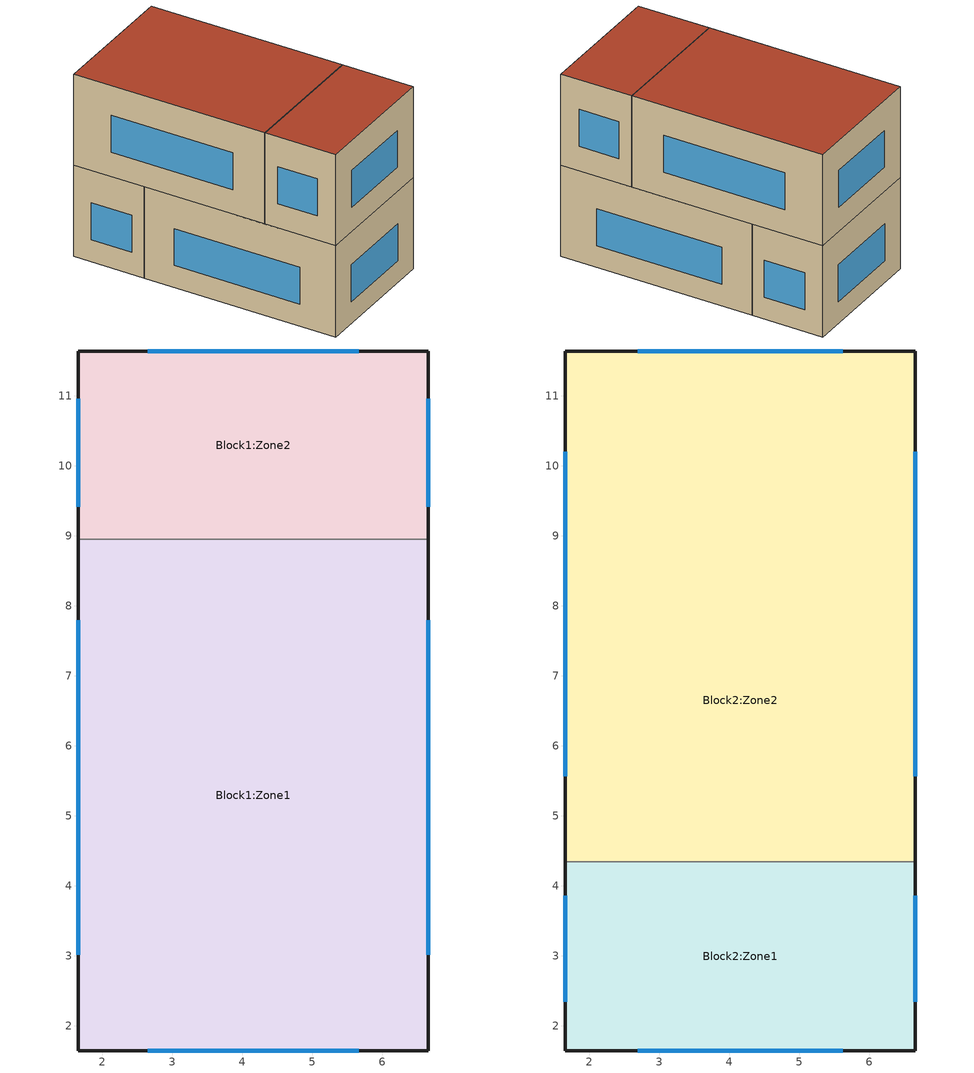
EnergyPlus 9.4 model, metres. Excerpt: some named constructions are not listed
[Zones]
Block1:Zone2
 floor ground (Project ground floor): 6.65,8.95 1.65,8.95 1.65,11.64 6.65,11.64 z0
 wall outside (Project wall): 6.65,8.95 6.65,11.64 1.65,11.64 1.65,8.95 z0:3.5
 wall to Block1:Zone1 (Project partition): 1.65,8.95 6.65,8.95 z0:3.5
 window (1001): 6.65,9.41 6.65,10.96 / 5.66,11.64 2.65,11.64 / 1.65,10.96 1.65,9.41 z0.84:2.26
Block1:Zone1
 floor ground (Project ground floor): 6.65,1.64 1.65,1.64 1.65,8.95 6.65,8.95 z0
 wall outside (Project wall): 1.65,8.95 1.65,1.64 6.65,1.64 6.65,8.95 z0:3.5
 window (1001): 6.65,3.01 6.65,7.79 / 1.65,7.79 1.65,3.01 / 2.65,1.64 5.66,1.64 z0.84:2.26
Block2:Zone2
 floor to Block1:Zone2 (Project internal floor_Reversed_Rev): 6.65,8.95 1.65,8.95 1.65,11.64 6.65,11.64 z3.5
 floor to Block1:Zone1 (Project internal floor_Reversed_Rev): 6.65,4.35 1.65,4.35 1.65,8.95 6.65,8.95 z3.5
 wall outside (Project wall): 6.65,4.35 6.65,11.64 1.65,11.64 1.65,4.35 z3.5:7
 wall to Block2:Zone1 (Project partition): 1.65,4.35 6.65,4.35 z3.5:7
 window (1001): 6.65,5.57 6.65,10.2 / 5.62,11.64 2.69,11.64 / 1.65,10.2 1.65,5.57 z4.44:5.86
 roof outside (Project flat roof): 1.65,4.35 6.65,4.35 6.65,11.64 1.65,11.64 z7
Block2:Zone1
 floor to Block1:Zone1 (Project internal floor_Reversed_Rev): 6.65,1.64 1.65,1.64 1.65,4.35 6.65,4.35 z3.5
 wall outside (Project wall): 1.65,4.35 1.65,1.64 6.65,1.64 6.65,4.35 z3.5:7
 window (1001): 6.65,2.35 6.65,3.86 / 1.65,3.86 1.65,2.35 / 2.69,1.64 5.62,1.64 z4.44:5.86
 roof outside (Project flat roof): 1.65,1.64 6.65,1.64 6.65,4.35 1.65,4.35 z7
[Material] Roughness=Rough; Thermal Absorptance=0.9
Name | Thickness | Conductivity | Density | Specific Heat | Solar Absorptance | Visible Absorptance
Cast Concrete (Dense)_.1 | 0.1 | 1.4 | 2100 | 840 | 0.6 | 0.6
Gypsum Plasterboard_.O25 | 0.025 | 0.25 | 900 | 1000 | 0.5 | 0.5
[Material:NoMass]
8_RVAL_2: Roughness=Rough; Thermal Resistance=0.15; Thermal Absorptance=0.9; Solar Absorptance=0.7; Visible Absorptance=0.7
[Construction]
Project internal floor_Reversed: Cast Concrete (Dense)_.1
Project partition_Rev: Gypsum Plasterboard_.O25, 8_RVAL_2, Gypsum Plasterboard_.O25
[ENERGYMANAGEMENTSYSTEM:PROGRAM]
SetWindowOperation_Block2_Zone2_Wall_3_0_0_0_0_0_Win: if (Block2_Zone2_Wall_3_0_0_0_0_0_Win_OpT>VST)&&(Block2_Zone2_Wall_3_0_0_0_0_0_Win_OutT < VST); if Block2_Zone2_Wall_3_0_0_0_0_0_Win_CoolCoil==0; if Block2_Zone2_Wall_3_0_0_0_0_0_Win_HeatCoil==0; if (Block2_Zone2_Wall_3_0_0_0_0_0_Win_OpT<ACST)&&(Block2_Zone2_Wall_3_0_0_0_0_0_Win_OutT>MinOutTemp); if Block2_Zone2_Wall_3_0_0_0_0_0_Win_WindSpeed <= MaxWindSpeed; set Ventilates_HVACmode2_Block2_Zone2_Wall_3_0_0_0_0_0_Win = 1; else; set Ventilates_HVACmode2_Block2_Zone2_Wall_3_0_0_0_0_0_Win = 0; endif; else; set Ventilates_HVACmode2_Block2_Zone2_Wall_3_0_0_0_0_0_Win = 0; endif; else; set Ventilates_HVACmode2_Block2_Zone2_Wall_3_0_0_0_0_0_Win = 0; endif; else; set Ventilates_HVACmode2_Block2_Zone2_Wall_3_0_0_0_0_0_Win = 0; endif; else; set Ventilates_HVACmode2_Block2_Zone2_Wall_3_0_0_0_0_0_Win = 0; endif; if VentCtrl == 0; if Block2_Zone2_Wall_3_0_0_0_0_0_Win_OutT < Block2_Zone2_Wall_3_0_0_0_0_0_Win_OpT; if Block2_Zone2_Wall_3_0_0_0_0_0_Win_OutT>MinOutTemp; if Block2_Zone2_Wall_3_0_0_0_0_0_Win_OpT > VST; if Block2_Zone2_Wall_3_0_0_0_0_0_Win_WindSpeed <= MaxWindSpeed; set Ventilates_HVACmode1_Block2_Zone2_Wall_3_0_0_0_0_0_Win = 1; else; set Ventilates_HVACmode1_Block2_Zone2_Wall_3_0_0_0_0_0_Win = 0; endif; else; set Ventilates_HVACmode1_Block2_Zone2_Wall_3_0_0_0_0_0_Win = 0; endif; else; set Ventilates_HVACmode1_Block2_Zone2_Wall_3_0_0_0_0_0_Win = 0; endif; else; set Ventilates_HVACmode1_Block2_Zone2_Wall_3_0_0_0_0_0_Win = 0; endif; elseif VentCtrl == 1; if Block2_Zone2_Wall_3_0_0_0_0_0_Win_OutT<Block2_Zone2_Wall_3_0_0_0_0_0_Win_OpT; if Block2_Zone2_Wall_3_0_0_0_0_0_Win_OutT>MinOutTemp; if Block2_Zone2_Wall_3_0_0_0_0_0_Win_OpT > ACSTnoTol; if Block2_Zone2_Wall_3_0_0_0_0_0_Win_WindSpeed <= MaxWindSpeed; set Ventilates_HVACmode1_Block2_Zone2_Wall_3_0_0_0_0_0_Win = 1; else; set Ventilates_HVACmode1_Block2_Zone2_Wall_3_0_0_0_0_0_Win = 0; endif; else; set Ventilates_HVACmode1_Block2_Zone2_Wall_3_0_0_0_0_0_Win = 0; endif; else; set Ventilates_HVACmode1_Block2_Zone2_Wall_3_0_0_0_0_0_Win = 0; endif; else; set Ventilates_HVACmode1_Block2_Zone2_Wall_3_0_0_0_0_0_Win = 0; endif; endif; if HVACmode == 0; set Block2_Zone2_Wall_3_0_0_0_0_0_Win_VentOpenFact = 0; elseif HVACmode == 1; if Ventilates_HVACmode1_Block2_Zone2_Wall_3_0_0_0_0_0_Win == 1; set Block2_Zone2_Wall_3_0_0_0_0_0_Win_VentOpenFact = 1; else; set Block2_Zone2_Wall_3_0_0_0_0_0_Win_VentOpenFact = 0; endif; elseif HVACmode == 2; if Ventilates_HVACmode2_Block2_Zone2_Wall_3_0_0_0_0_0_Win == 1; set Block2_Zone2_Wall_3_0_0_0_0_0_Win_VentOpenFact = 1; else; set Block2_Zone2_Wall_3_0_0_0_0_0_Win_VentOpenFact = 0; endif; endif
SetWindowOperation_Block2_Zone2_Wall_4_0_0_0_0_0_Win: if (Block2_Zone2_Wall_4_0_0_0_0_0_Win_OpT>VST)&&(Block2_Zone2_Wall_4_0_0_0_0_0_Win_OutT < VST); if Block2_Zone2_Wall_4_0_0_0_0_0_Win_CoolCoil==0; if Block2_Zone2_Wall_4_0_0_0_0_0_Win_HeatCoil==0; if (Block2_Zone2_Wall_4_0_0_0_0_0_Win_OpT<ACST)&&(Block2_Zone2_Wall_4_0_0_0_0_0_Win_OutT>MinOutTemp); if Block2_Zone2_Wall_4_0_0_0_0_0_Win_WindSpeed <= MaxWindSpeed; set Ventilates_HVACmode2_Block2_Zone2_Wall_4_0_0_0_0_0_Win = 1; else; set Ventilates_HVACmode2_Block2_Zone2_Wall_4_0_0_0_0_0_Win = 0; endif; else; set Ventilates_HVACmode2_Block2_Zone2_Wall_4_0_0_0_0_0_Win = 0; endif; else; set Ventilates_HVACmode2_Block2_Zone2_Wall_4_0_0_0_0_0_Win = 0; endif; else; set Ventilates_HVACmode2_Block2_Zone2_Wall_4_0_0_0_0_0_Win = 0; endif; else; set Ventilates_HVACmode2_Block2_Zone2_Wall_4_0_0_0_0_0_Win = 0; endif; if VentCtrl == 0; if Block2_Zone2_Wall_4_0_0_0_0_0_Win_OutT < Block2_Zone2_Wall_4_0_0_0_0_0_Win_OpT; if Block2_Zone2_Wall_4_0_0_0_0_0_Win_OutT>MinOutTemp; if Block2_Zone2_Wall_4_0_0_0_0_0_Win_OpT > VST; if Block2_Zone2_Wall_4_0_0_0_0_0_Win_WindSpeed <= MaxWindSpeed; set Ventilates_HVACmode1_Block2_Zone2_Wall_4_0_0_0_0_0_Win = 1; else; set Ventilates_HVACmode1_Block2_Zone2_Wall_4_0_0_0_0_0_Win = 0; endif; else; set Ventilates_HVACmode1_Block2_Zone2_Wall_4_0_0_0_0_0_Win = 0; endif; else; set Ventilates_HVACmode1_Block2_Zone2_Wall_4_0_0_0_0_0_Win = 0; endif; else; set Ventilates_HVACmode1_Block2_Zone2_Wall_4_0_0_0_0_0_Win = 0; endif; elseif VentCtrl == 1; if Block2_Zone2_Wall_4_0_0_0_0_0_Win_OutT<Block2_Zone2_Wall_4_0_0_0_0_0_Win_OpT; if Block2_Zone2_Wall_4_0_0_0_0_0_Win_OutT>MinOutTemp; if Block2_Zone2_Wall_4_0_0_0_0_0_Win_OpT > ACSTnoTol; if Block2_Zone2_Wall_4_0_0_0_0_0_Win_WindSpeed <= MaxWindSpeed; set Ventilates_HVACmode1_Block2_Zone2_Wall_4_0_0_0_0_0_Win = 1; else; set Ventilates_HVACmode1_Block2_Zone2_Wall_4_0_0_0_0_0_Win = 0; endif; else; set Ventilates_HVACmode1_Block2_Zone2_Wall_4_0_0_0_0_0_Win = 0; endif; else; set Ventilates_HVACmode1_Block2_Zone2_Wall_4_0_0_0_0_0_Win = 0; endif; else; set Ventilates_HVACmode1_Block2_Zone2_Wall_4_0_0_0_0_0_Win = 0; endif; endif; if HVACmode == 0; set Block2_Zone2_Wall_4_0_0_0_0_0_Win_VentOpenFact = 0; elseif HVACmode == 1; if Ventilates_HVACmode1_Block2_Zone2_Wall_4_0_0_0_0_0_Win == 1; set Block2_Zone2_Wall_4_0_0_0_0_0_Win_VentOpenFact = 1; else; set Block2_Zone2_Wall_4_0_0_0_0_0_Win_VentOpenFact = 0; endif; elseif HVACmode == 2; if Ventilates_HVACmode2_Block2_Zone2_Wall_4_0_0_0_0_0_Win == 1; set Block2_Zone2_Wall_4_0_0_0_0_0_Win_VentOpenFact = 1; else; set Block2_Zone2_Wall_4_0_0_0_0_0_Win_VentOpenFact = 0; endif; endif
SetWindowOperation_Block2_Zone1_Wall_2_0_0_0_0_0_Win: if (Block2_Zone1_Wall_2_0_0_0_0_0_Win_OpT>VST)&&(Block2_Zone1_Wall_2_0_0_0_0_0_Win_OutT < VST); if Block2_Zone1_Wall_2_0_0_0_0_0_Win_CoolCoil==0; if Block2_Zone1_Wall_2_0_0_0_0_0_Win_HeatCoil==0; if (Block2_Zone1_Wall_2_0_0_0_0_0_Win_OpT<ACST)&&(Block2_Zone1_Wall_2_0_0_0_0_0_Win_OutT>MinOutTemp); if Block2_Zone1_Wall_2_0_0_0_0_0_Win_WindSpeed <= MaxWindSpeed; set Ventilates_HVACmode2_Block2_Zone1_Wall_2_0_0_0_0_0_Win = 1; else; set Ventilates_HVACmode2_Block2_Zone1_Wall_2_0_0_0_0_0_Win = 0; endif; else; set Ventilates_HVACmode2_Block2_Zone1_Wall_2_0_0_0_0_0_Win = 0; endif; else; set Ventilates_HVACmode2_Block2_Zone1_Wall_2_0_0_0_0_0_Win = 0; endif; else; set Ventilates_HVACmode2_Block2_Zone1_Wall_2_0_0_0_0_0_Win = 0; endif; else; set Ventilates_HVACmode2_Block2_Zone1_Wall_2_0_0_0_0_0_Win = 0; endif; if VentCtrl == 0; if Block2_Zone1_Wall_2_0_0_0_0_0_Win_OutT < Block2_Zone1_Wall_2_0_0_0_0_0_Win_OpT; if Block2_Zone1_Wall_2_0_0_0_0_0_Win_OutT>MinOutTemp; if Block2_Zone1_Wall_2_0_0_0_0_0_Win_OpT > VST; if Block2_Zone1_Wall_2_0_0_0_0_0_Win_WindSpeed <= MaxWindSpeed; set Ventilates_HVACmode1_Block2_Zone1_Wall_2_0_0_0_0_0_Win = 1; else; set Ventilates_HVACmode1_Block2_Zone1_Wall_2_0_0_0_0_0_Win = 0; endif; else; set Ventilates_HVACmode1_Block2_Zone1_Wall_2_0_0_0_0_0_Win = 0; endif; else; set Ventilates_HVACmode1_Block2_Zone1_Wall_2_0_0_0_0_0_Win = 0; endif; else; set Ventilates_HVACmode1_Block2_Zone1_Wall_2_0_0_0_0_0_Win = 0; endif; elseif VentCtrl == 1; if Block2_Zone1_Wall_2_0_0_0_0_0_Win_OutT<Block2_Zone1_Wall_2_0_0_0_0_0_Win_OpT; if Block2_Zone1_Wall_2_0_0_0_0_0_Win_OutT>MinOutTemp; if Block2_Zone1_Wall_2_0_0_0_0_0_Win_OpT > ACSTnoTol; if Block2_Zone1_Wall_2_0_0_0_0_0_Win_WindSpeed <= MaxWindSpeed; set Ventilates_HVACmode1_Block2_Zone1_Wall_2_0_0_0_0_0_Win = 1; else; set Ventilates_HVACmode1_Block2_Zone1_Wall_2_0_0_0_0_0_Win = 0; endif; else; set Ventilates_HVACmode1_Block2_Zone1_Wall_2_0_0_0_0_0_Win = 0; endif; else; set Ventilates_HVACmode1_Block2_Zone1_Wall_2_0_0_0_0_0_Win = 0; endif; else; set Ventilates_HVACmode1_Block2_Zone1_Wall_2_0_0_0_0_0_Win = 0; endif; endif; if HVACmode == 0; set Block2_Zone1_Wall_2_0_0_0_0_0_Win_VentOpenFact = 0; elseif HVACmode == 1; if Ventilates_HVACmode1_Block2_Zone1_Wall_2_0_0_0_0_0_Win == 1; set Block2_Zone1_Wall_2_0_0_0_0_0_Win_VentOpenFact = 1; else; set Block2_Zone1_Wall_2_0_0_0_0_0_Win_VentOpenFact = 0; endif; elseif HVACmode == 2; if Ventilates_HVACmode2_Block2_Zone1_Wall_2_0_0_0_0_0_Win == 1; set Block2_Zone1_Wall_2_0_0_0_0_0_Win_VentOpenFact = 1; else; set Block2_Zone1_Wall_2_0_0_0_0_0_Win_VentOpenFact = 0; endif; endif
SetWindowOperation_Block2_Zone1_Wall_4_0_0_0_0_0_Win: if (Block2_Zone1_Wall_4_0_0_0_0_0_Win_OpT>VST)&&(Block2_Zone1_Wall_4_0_0_0_0_0_Win_OutT < VST); if Block2_Zone1_Wall_4_0_0_0_0_0_Win_CoolCoil==0; if Block2_Zone1_Wall_4_0_0_0_0_0_Win_HeatCoil==0; if (Block2_Zone1_Wall_4_0_0_0_0_0_Win_OpT<ACST)&&(Block2_Zone1_Wall_4_0_0_0_0_0_Win_OutT>MinOutTemp); if Block2_Zone1_Wall_4_0_0_0_0_0_Win_WindSpeed <= MaxWindSpeed; set Ventilates_HVACmode2_Block2_Zone1_Wall_4_0_0_0_0_0_Win = 1; else; set Ventilates_HVACmode2_Block2_Zone1_Wall_4_0_0_0_0_0_Win = 0; endif; else; set Ventilates_HVACmode2_Block2_Zone1_Wall_4_0_0_0_0_0_Win = 0; endif; else; set Ventilates_HVACmode2_Block2_Zone1_Wall_4_0_0_0_0_0_Win = 0; endif; else; set Ventilates_HVACmode2_Block2_Zone1_Wall_4_0_0_0_0_0_Win = 0; endif; else; set Ventilates_HVACmode2_Block2_Zone1_Wall_4_0_0_0_0_0_Win = 0; endif; if VentCtrl == 0; if Block2_Zone1_Wall_4_0_0_0_0_0_Win_OutT < Block2_Zone1_Wall_4_0_0_0_0_0_Win_OpT; if Block2_Zone1_Wall_4_0_0_0_0_0_Win_OutT>MinOutTemp; if Block2_Zone1_Wall_4_0_0_0_0_0_Win_OpT > VST; if Block2_Zone1_Wall_4_0_0_0_0_0_Win_WindSpeed <= MaxWindSpeed; set Ventilates_HVACmode1_Block2_Zone1_Wall_4_0_0_0_0_0_Win = 1; else; set Ventilates_HVACmode1_Block2_Zone1_Wall_4_0_0_0_0_0_Win = 0; endif; else; set Ventilates_HVACmode1_Block2_Zone1_Wall_4_0_0_0_0_0_Win = 0; endif; else; set Ventilates_HVACmode1_Block2_Zone1_Wall_4_0_0_0_0_0_Win = 0; endif; else; set Ventilates_HVACmode1_Block2_Zone1_Wall_4_0_0_0_0_0_Win = 0; endif; elseif VentCtrl == 1; if Block2_Zone1_Wall_4_0_0_0_0_0_Win_OutT<Block2_Zone1_Wall_4_0_0_0_0_0_Win_OpT; if Block2_Zone1_Wall_4_0_0_0_0_0_Win_OutT>MinOutTemp; if Block2_Zone1_Wall_4_0_0_0_0_0_Win_OpT > ACSTnoTol; if Block2_Zone1_Wall_4_0_0_0_0_0_Win_WindSpeed <= MaxWindSpeed; set Ventilates_HVACmode1_Block2_Zone1_Wall_4_0_0_0_0_0_Win = 1; else; set Ventilates_HVACmode1_Block2_Zone1_Wall_4_0_0_0_0_0_Win = 0; endif; else; set Ventilates_HVACmode1_Block2_Zone1_Wall_4_0_0_0_0_0_Win = 0; endif; else; set Ventilates_HVACmode1_Block2_Zone1_Wall_4_0_0_0_0_0_Win = 0; endif; else; set Ventilates_HVACmode1_Block2_Zone1_Wall_4_0_0_0_0_0_Win = 0; endif; endif; if HVACmode == 0; set Block2_Zone1_Wall_4_0_0_0_0_0_Win_VentOpenFact = 0; elseif HVACmode == 1; if Ventilates_HVACmode1_Block2_Zone1_Wall_4_0_0_0_0_0_Win == 1; set Block2_Zone1_Wall_4_0_0_0_0_0_Win_VentOpenFact = 1; else; set Block2_Zone1_Wall_4_0_0_0_0_0_Win_VentOpenFact = 0; endif; elseif HVACmode == 2; if Ventilates_HVACmode2_Block2_Zone1_Wall_4_0_0_0_0_0_Win == 1; set Block2_Zone1_Wall_4_0_0_0_0_0_Win_VentOpenFact = 1; else; set Block2_Zone1_Wall_4_0_0_0_0_0_Win_VentOpenFact = 0; endif; endif
SetWindowOperation_Block2_Zone1_Wall_5_0_0_0_0_0_Win: if (Block2_Zone1_Wall_5_0_0_0_0_0_Win_OpT>VST)&&(Block2_Zone1_Wall_5_0_0_0_0_0_Win_OutT < VST); if Block2_Zone1_Wall_5_0_0_0_0_0_Win_CoolCoil==0; if Block2_Zone1_Wall_5_0_0_0_0_0_Win_HeatCoil==0; if (Block2_Zone1_Wall_5_0_0_0_0_0_Win_OpT<ACST)&&(Block2_Zone1_Wall_5_0_0_0_0_0_Win_OutT>MinOutTemp); if Block2_Zone1_Wall_5_0_0_0_0_0_Win_WindSpeed <= MaxWindSpeed; set Ventilates_HVACmode2_Block2_Zone1_Wall_5_0_0_0_0_0_Win = 1; else; set Ventilates_HVACmode2_Block2_Zone1_Wall_5_0_0_0_0_0_Win = 0; endif; else; set Ventilates_HVACmode2_Block2_Zone1_Wall_5_0_0_0_0_0_Win = 0; endif; else; set Ventilates_HVACmode2_Block2_Zone1_Wall_5_0_0_0_0_0_Win = 0; endif; else; set Ventilates_HVACmode2_Block2_Zone1_Wall_5_0_0_0_0_0_Win = 0; endif; else; set Ventilates_HVACmode2_Block2_Zone1_Wall_5_0_0_0_0_0_Win = 0; endif; if VentCtrl == 0; if Block2_Zone1_Wall_5_0_0_0_0_0_Win_OutT < Block2_Zone1_Wall_5_0_0_0_0_0_Win_OpT; if Block2_Zone1_Wall_5_0_0_0_0_0_Win_OutT>MinOutTemp; if Block2_Zone1_Wall_5_0_0_0_0_0_Win_OpT > VST; if Block2_Zone1_Wall_5_0_0_0_0_0_Win_WindSpeed <= MaxWindSpeed; set Ventilates_HVACmode1_Block2_Zone1_Wall_5_0_0_0_0_0_Win = 1; else; set Ventilates_HVACmode1_Block2_Zone1_Wall_5_0_0_0_0_0_Win = 0; endif; else; set Ventilates_HVACmode1_Block2_Zone1_Wall_5_0_0_0_0_0_Win = 0; endif; else; set Ventilates_HVACmode1_Block2_Zone1_Wall_5_0_0_0_0_0_Win = 0; endif; else; set Ventilates_HVACmode1_Block2_Zone1_Wall_5_0_0_0_0_0_Win = 0; endif; elseif VentCtrl == 1; if Block2_Zone1_Wall_5_0_0_0_0_0_Win_OutT<Block2_Zone1_Wall_5_0_0_0_0_0_Win_OpT; if Block2_Zone1_Wall_5_0_0_0_0_0_Win_OutT>MinOutTemp; if Block2_Zone1_Wall_5_0_0_0_0_0_Win_OpT > ACSTnoTol; if Block2_Zone1_Wall_5_0_0_0_0_0_Win_WindSpeed <= MaxWindSpeed; set Ventilates_HVACmode1_Block2_Zone1_Wall_5_0_0_0_0_0_Win = 1; else; set Ventilates_HVACmode1_Block2_Zone1_Wall_5_0_0_0_0_0_Win = 0; endif; else; set Ventilates_HVACmode1_Block2_Zone1_Wall_5_0_0_0_0_0_Win = 0; endif; else; set Ventilates_HVACmode1_Block2_Zone1_Wall_5_0_0_0_0_0_Win = 0; endif; else; set Ventilates_HVACmode1_Block2_Zone1_Wall_5_0_0_0_0_0_Win = 0; endif; endif; if HVACmode == 0; set Block2_Zone1_Wall_5_0_0_0_0_0_Win_VentOpenFact = 0; elseif HVACmode == 1; if Ventilates_HVACmode1_Block2_Zone1_Wall_5_0_0_0_0_0_Win == 1; set Block2_Zone1_Wall_5_0_0_0_0_0_Win_VentOpenFact = 1; else; set Block2_Zone1_Wall_5_0_0_0_0_0_Win_VentOpenFact = 0; endif; elseif HVACmode == 2; if Ventilates_HVACmode2_Block2_Zone1_Wall_5_0_0_0_0_0_Win == 1; set Block2_Zone1_Wall_5_0_0_0_0_0_Win_VentOpenFact = 1; else; set Block2_Zone1_Wall_5_0_0_0_0_0_Win_VentOpenFact = 0; endif; endif
[AirflowNetwork:SimulationControl]
VENT: AirflowNetwork Control=MultizoneWithoutDistribution; Wind Pressure Coefficient Type=Input; Height Selection for Local Wind Pressure Calculation=OpeningHeight; Building Type=LowRise; Maximum Number of Iterations=1000; Initialization Type=ZeroNodePressures; Relative Airflow Convergence Tolerance=0.0001; Absolute Airflow Convergence Tolerance=1e-06; Convergence Acceleration Limit=-0.5; Azimuth Angle of Long Axis of Building=0; Ratio of Building Width Along Short Axis to Width Along Long Axis=1
[AirflowNetwork:MultiZone:Surface] WindowDoor Opening Factor or Crack Factor=1
Name | Leakage Component | Ventilation Control Mode
Block2:Zone2_Partition_5_0_0 | Block2:Zone2_Partition_5_0_0
Block2:Zone1_Roof_1_0_0 | Block2:Zone1_Roof_1_0_0
Block2:Zone1_Wall_2_0_0 | Block2:Zone1_Wall_2_0_0
Block2:Zone1_Wall_2_0_0_0_0_0_Win | Block2:Zone1_Wall_2_0_0_0_0_0_Win | NoVent
Block2:Zone1_Wall_4_0_0 | Block2:Zone1_Wall_4_0_0
Block2:Zone1_Wall_4_0_0_0_0_0_Win | Block2:Zone1_Wall_4_0_0_0_0_0_Win | NoVent
Block2:Zone1_Wall_5_0_0 | Block2:Zone1_Wall_5_0_0
Block2:Zone1_Wall_5_0_0_0_0_0_Win | Block2:Zone1_Wall_5_0_0_0_0_0_Win | NoVent
[AirflowNetwork:MultiZone:ReferenceCrackConditions]
Reference Crack Conditions: Reference Temperature=20; Reference Barometric Pressure=101320; Reference Humidity Ratio=0.005
[AirflowNetwork:MultiZone:Surface:Crack] Reference Crack Conditions=Reference Crack Conditions
Name | Air Mass Flow Coefficient at Reference Conditions | Air Mass Flow Exponent
DefaultCrack | 1e-11 | 0.66
Block1:Zone2_Ceiling_1_0_0 | 0.0121056 | 0.7
Block1:Zone2_Wall_2_0_0; Block1:Zone2_Wall_4_0_0 | 0.000722 | 0.7
Block1:Zone2_Wall_3_0_0; Block1:Zone1_Wall_5_0_0 | 0.0013225 | 0.7
Block1:Zone2_Partition_5_0_0; Block2:Zone2_Partition_5_0_0 | 0.0525 | 0.75
Block1:Zone1_Ceiling_1_0_0 | 0.0207212 | 0.7
Block1:Zone1_Ceiling_1_1_0 | 0.0121732 | 0.7
Block1:Zone1_Wall_2_0_0; Block1:Zone1_Wall_4_0_0 | 0.0018797 | 0.7
Block2:Zone2_Roof_1_0_0 | 0.0036474 | 0.7
Block2:Zone2_Wall_2_0_0; Block2:Zone2_Wall_4_0_0 | 0.0018956 | 0.7
Block2:Zone2_Wall_3_0_0; Block2:Zone1_Wall_5_0_0 | 0.001335 | 0.7
Block2:Zone1_Roof_1_0_0 | 0.0013526 | 0.7
Block2:Zone1_Wall_2_0_0; Block2:Zone1_Wall_4_0_0 | 0.0007324 | 0.7
[AirflowNetwork:MultiZone:Component:DetailedOpening] Air Mass Flow Coefficient When Opening is Closed=0.00014; Air Mass Flow Exponent When Opening is Closed=0.65; Type of Rectangular Large Vertical Opening LVO=NonPivoted; Extra Crack Length or Height of Pivoting Axis=0; Number of Sets of Opening Factor Data=2; Opening Factor 1=0; Discharge Coefficient for Opening Factor 1=0.65; Width Factor for Opening Factor 1=0; Height Factor for Opening Factor 1=0; Start Height Factor for Opening Factor 1=0; Opening Factor 2=1; Discharge Coefficient for Opening Factor 2=0.65; Width Factor for Opening Factor 2=1e-08; Height Factor for Opening Factor 2=1; Start Height Factor for Opening Factor 2=0; Opening Factor 3=0; Discharge Coefficient for Opening Factor 3=0; Width Factor for Opening Factor 3=0; Height Factor for Opening Factor 3=0; Start Height Factor for Opening Factor 3=0; Opening Factor 4=0; Discharge Coefficient for Opening Factor 4=0; Width Factor for Opening Factor 4=0; Height Factor for Opening Factor 4=0; Start Height Factor for Opening Factor 4=0
Block1:Zone2_Wall_2_0_0_0_0_0_Win; Block1:Zone2_Wall_3_0_0_0_0_0_Win; Block1:Zone2_Wall_4_0_0_0_0_0_Win; Block1:Zone1_Wall_2_0_0_0_0_0_Win; Block1:Zone1_Wall_4_0_0_0_0_0_Win; Block1:Zone1_Wall_5_0_0_0_0_0_Win; Block2:Zone2_Wall_2_0_0_0_0_0_Win; Block2:Zone2_Wall_3_0_0_0_0_0_Win; Block2:Zone2_Wall_4_0_0_0_0_0_Win; Block2:Zone1_Wall_2_0_0_0_0_0_Win; Block2:Zone1_Wall_4_0_0_0_0_0_Win; Block2:Zone1_Wall_5_0_0_0_0_0_Win
[AirflowNetwork:MultiZone:ExternalNode]
Name | External Node Height | Wind Pressure Coefficient Curve
Block1:Zone2_Wall_2_0_0 | 2.33 | Block1:Zone2_Wall_2_0_0
Block1:Zone2_Wall_2_0_0_0_0_0_Win | 2.07 | Block1:Zone2_Wall_2_0_0_0_0_0_Win
Block1:Zone2_Wall_3_0_0 | 2.33 | Block1:Zone2_Wall_3_0_0
Block1:Zone2_Wall_3_0_0_0_0_0_Win | 2.07 | Block1:Zone2_Wall_3_0_0_0_0_0_Win
Block1:Zone2_Wall_4_0_0 | 2.33 | Block1:Zone2_Wall_4_0_0
Block1:Zone2_Wall_4_0_0_0_0_0_Win | 2.07 | Block1:Zone2_Wall_4_0_0_0_0_0_Win
Block1:Zone1_Wall_2_0_0 | 2.33 | Block1:Zone1_Wall_2_0_0
Block1:Zone1_Wall_2_0_0_0_0_0_Win | 2.07 | Block1:Zone1_Wall_2_0_0_0_0_0_Win
Block1:Zone1_Wall_4_0_0 | 2.33 | Block1:Zone1_Wall_4_0_0
Block1:Zone1_Wall_4_0_0_0_0_0_Win | 2.07 | Block1:Zone1_Wall_4_0_0_0_0_0_Win
Block1:Zone1_Wall_5_0_0 | 2.33 | Block1:Zone1_Wall_5_0_0
Block1:Zone1_Wall_5_0_0_0_0_0_Win | 2.07 | Block1:Zone1_Wall_5_0_0_0_0_0_Win
Block2:Zone2_Roof_1_0_0 | 9.33 | Block2:Zone2_Roof_1_0_0
Block2:Zone2_Wall_2_0_0 | 7 | Block2:Zone2_Wall_2_0_0
Block2:Zone2_Wall_2_0_0_0_0_0_Win | 6.87 | Block2:Zone2_Wall_2_0_0_0_0_0_Win
Block2:Zone2_Wall_3_0_0 | 7 | Block2:Zone2_Wall_3_0_0
Block2:Zone2_Wall_3_0_0_0_0_0_Win | 6.87 | Block2:Zone2_Wall_3_0_0_0_0_0_Win
Block2:Zone2_Wall_4_0_0 | 7 | Block2:Zone2_Wall_4_0_0
Block2:Zone2_Wall_4_0_0_0_0_0_Win | 6.87 | Block2:Zone2_Wall_4_0_0_0_0_0_Win
Block2:Zone1_Roof_1_0_0 | 9.33 | Block2:Zone1_Roof_1_0_0
Block2:Zone1_Wall_2_0_0 | 7 | Block2:Zone1_Wall_2_0_0
Block2:Zone1_Wall_2_0_0_0_0_0_Win | 6.87 | Block2:Zone1_Wall_2_0_0_0_0_0_Win
Block2:Zone1_Wall_4_0_0 | 7 | Block2:Zone1_Wall_4_0_0
Block2:Zone1_Wall_4_0_0_0_0_0_Win | 6.87 | Block2:Zone1_Wall_4_0_0_0_0_0_Win
Block2:Zone1_Wall_5_0_0 | 7 | Block2:Zone1_Wall_5_0_0
Block2:Zone1_Wall_5_0_0_0_0_0_Win | 6.87 | Block2:Zone1_Wall_5_0_0_0_0_0_Win
[AirflowNetwork:MultiZone:WindPressureCoefficientArray]
Cp Data: Wind Direction 1=0; Wind Direction 2=45; Wind Direction 3=90; Wind Direction 4=135; Wind Direction 5=180; Wind Direction 6=225; Wind Direction 7=270; Wind Direction 8=315
[AirflowNetwork:MultiZone:WindPressureCoefficientValues] AirflowNetworkMultiZoneWindPressureCoefficientArray=Cp Data
Name | Wind Pressure Coefficient Value 1 | Wind Pressure Coefficient Value 2 | Wind Pressure Coefficient Value 3 | Wind Pressure Coefficient Value 4 | Wind Pressure Coefficient Value 5 | Wind Pressure Coefficient Value 6 | Wind Pressure Coefficient Value 7 | Wind Pressure Coefficient Value 8
Block1:Zone2_Wall_2_0_0; Block1:Zone2_Wall_2_0_0_0_0_0_Win; Block1:Zone1_Wall_2_0_0; Block1:Zone1_Wall_2_0_0_0_0_0_Win; Block2:Zone2_Wall_2_0_0; Block2:Zone2_Wall_2_0_0_0_0_0_Win; Block2:Zone1_Wall_2_0_0; Block2:Zone1_Wall_2_0_0_0_0_0_Win | -0.3 | 0.1 | 0.4 | 0.1 | -0.3 | -0.35 | -0.2 | -0.35
Block1:Zone2_Wall_3_0_0; Block1:Zone2_Wall_3_0_0_0_0_0_Win; Block2:Zone2_Wall_3_0_0; Block2:Zone2_Wall_3_0_0_0_0_0_Win | 0.4 | 0.1 | -0.3 | -0.35 | -0.2 | -0.35 | -0.3 | 0.1
Block1:Zone2_Wall_4_0_0; Block1:Zone2_Wall_4_0_0_0_0_0_Win; Block1:Zone1_Wall_4_0_0; Block1:Zone1_Wall_4_0_0_0_0_0_Win; Block2:Zone2_Wall_4_0_0; Block2:Zone2_Wall_4_0_0_0_0_0_Win; Block2:Zone1_Wall_4_0_0; Block2:Zone1_Wall_4_0_0_0_0_0_Win | -0.3 | -0.35 | -0.2 | -0.35 | -0.3 | 0.1 | 0.4 | 0.1
Block1:Zone1_Wall_5_0_0; Block1:Zone1_Wall_5_0_0_0_0_0_Win; Block2:Zone1_Wall_5_0_0; Block2:Zone1_Wall_5_0_0_0_0_0_Win | -0.2 | -0.35 | -0.3 | 0.1 | 0.4 | 0.1 | -0.3 | -0.35
Block2:Zone2_Roof_1_0_0; Block2:Zone1_Roof_1_0_0 | -0.6 | -0.5 | -0.4 | -0.5 | -0.6 | -0.5 | -0.4 | -0.5
